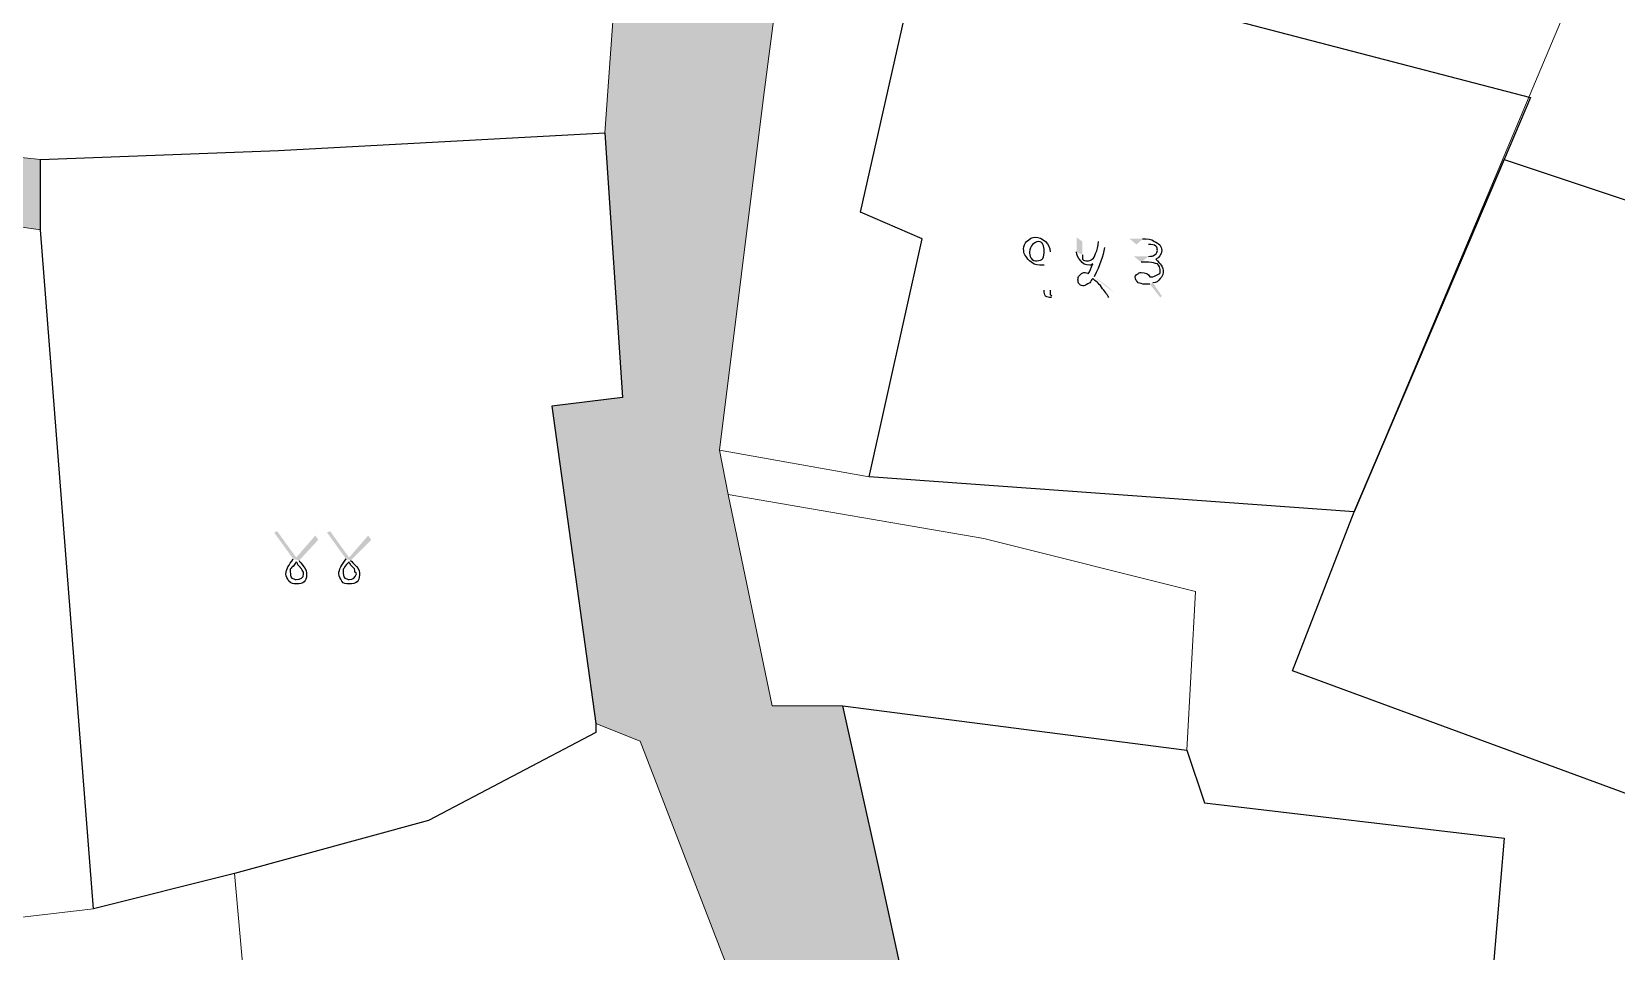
# Model space of a CAD drawing. Header units: inches. Extents: x 2 to 197762, y -33236 to 9.
# Drawn here: x 104734 to 105633, y -15346 to -14824 of the extents above; entities that cross this region are included whole.
import ezdxf

# ---------------------------------------------------------------- set-up
doc = ezdxf.new("R2010")
doc.units = ezdxf.units.IN
doc.header["$LTSCALE"] = 5
doc.header["$MEASUREMENT"] = 0
doc.layers.add('PDF_Geometry', color=7, linetype='Continuous')
doc.layers.add('PDF_Solid Fills', color=7, linetype='Continuous')

msp = doc.modelspace()

# ---------------------------------------------------------------- hatches: boundary and pattern name
at = {"layer": 'PDF_Solid Fills', "true_color": 0xc3c3c3, "transparency": 33554531}
h = msp.add_hatch(color=9, dxfattribs=at)
h.paths.add_polyline_path([(106694.44, -15126.79), (106604.44, -15721.79), (106569.44, -15706.79), (106524.44, -16036.79), (106479.44, -16016.79), (106579.44, -15311.79), (106609.44, -15086.79), (106614.44, -15086.79)], flags=0)
h.paths.add_polyline_path([(106664.44, -15091.79), (106894.44, -15206.79), (107119.44, -15326.79), (107144.44, -15336.79), (107159.44, -15346.79), (107419.44, -15361.79), (107574.44, -15371.79), (107599.44, -15371.79), (107599.44, -15411.79), (107444.44, -15396.79), (107224.44, -15376.79), (107149.44, -15366.79), (107144.44, -15366.79), (106954.44, -15266.79), (106724.44, -15146.79), (106694.44, -15126.79), (106614.44, -15086.79), (106609.44, -15086.79), (106399.44, -15036.79), (106154.44, -14981.79), (105919.44, -14936.79), (105889.44, -14921.79), (105639.44, -14811.79), (105609.44, -14796.79), (105449.44, -14726.79), (105379.44, -14696.79), (105389.44, -14671.79), (105664.44, -14796.79), (105924.44, -14911.79), (106029.44, -14936.79), (106259.44, -14981.79), (106479.44, -15031.79), (106624.44, -15071.79)], flags=0)
h.paths.add_polyline_path([(105234.44, -14616.79), (105219.44, -14646.79), (105164.44, -14746.79), (105149.44, -14861.79), (105124.44, -15061.79), (105129.44, -15086.79), (105154.44, -15206.79), (105194.44, -15206.79), (105214.44, -15296.79), (105274.44, -15571.79), (105314.44, -15636.79), (105409.44, -15811.79), (105524.44, -15976.79), (105574.44, -16051.79), (105599.44, -16246.79), (105624.44, -16436.79), (105614.44, -16621.79), (105629.44, -16691.79), (105924.44, -16711.79), (105979.44, -16761.79), (106374.44, -16806.79), (106534.44, -16811.79), (106829.44, -16821.79), (106949.44, -16826.79), (106954.44, -16826.79), (107099.44, -16801.79), (107164.44, -16781.79), (107374.44, -16721.79), (107424.44, -16706.79), (107599.44, -16706.79), (107599.44, -16756.79), (107179.44, -16816.79), (107159.44, -16816.79), (107134.44, -16821.79), (107129.44, -16826.79), (106989.44, -16851.79), (106774.44, -16851.79), (106704.44, -16851.79), (106459.44, -16851.79), (106429.44, -16851.79), (106194.44, -16826.79), (105994.44, -16806.79), (105949.44, -16796.79), (105954.44, -17081.79), (105949.44, -17331.79), (105999.44, -17421.79), (105939.44, -17421.79), (105879.44, -17301.79), (105889.44, -17116.79), (105894.44, -17071.79), (105899.44, -16751.79), (105729.44, -16741.79), (105574.44, -16731.79), (105594.44, -16681.79), (105584.44, -16676.79), (105579.44, -16501.79), (105574.44, -16356.79), (105569.44, -16306.79), (105534.44, -16106.79), (105494.44, -16056.79), (105374.44, -15956.79), (105284.44, -15966.79), (105179.44, -15981.79), (105004.44, -16006.79), (104924.44, -16006.79), (104819.44, -16061.79), (104654.44, -16046.79), (104364.44, -16021.79), (103959.44, -15986.79), (103864.44, -15961.79), (103864.44, -15826.79), (103994.44, -15841.79), (104104.44, -15841.79), (104109.44, -15911.79), (104154.44, -15916.79), (104374.44, -15946.79), (104484.44, -15951.79), (104634.44, -15956.79), (104909.44, -15971.79), (104914.44, -15971.79), (104969.44, -15951.79), (105364.44, -15916.79), (105214.44, -15581.79), (105214.44, -15576.79), (105079.44, -15226.79), (105054.44, -15216.79), (105029.44, -15036.79), (105069.44, -15031.79), (105059.44, -14881.79), (105069.44, -14741.79), (105079.44, -14621.79), (105064.44, -14576.79)], flags=0)
h.paths.add_polyline_path([(107409.44, -14471.79), (107404.44, -14501.79), (107284.44, -14491.79), (107069.44, -14466.79), (106919.44, -14446.79), (106929.44, -14421.79)], flags=0)
h.paths.add_polyline_path([(106929.44, -14421.79), (106919.44, -14446.79), (106864.44, -14441.79), (106614.44, -14381.79), (106569.44, -14351.79), (106574.44, -14326.79), (106634.44, -14361.79), (106874.44, -14416.79)], flags=0)
h.paths.add_polyline_path([(107599.44, -14421.79), (107589.44, -14426.79), (107459.44, -14496.79), (107429.44, -14501.79), (107414.44, -14546.79), (107409.44, -14556.79), (107359.44, -14736.79), (107359.44, -14766.79), (107329.44, -14836.79), (107314.44, -14876.79), (107159.44, -15296.79), (107144.44, -15336.79), (107119.44, -15326.79), (107174.44, -15196.79), (107184.44, -15141.79), (107194.44, -15111.79), (107239.44, -15006.79), (107309.44, -14836.79), (107324.44, -14796.79), (107319.44, -14791.79), (107349.44, -14651.79), (107399.44, -14526.79), (107404.44, -14501.79), (107409.44, -14471.79), (107444.44, -14476.79), (107579.44, -14406.79), (107599.44, -14396.79)], flags=0)
h.paths.add_polyline_path([(103864.44, -14636.79), (103899.44, -14651.79), (104019.44, -14691.79), (104204.44, -14746.79), (104479.44, -14801.79), (104474.44, -14821.79), (104529.44, -14871.79), (104594.44, -14881.79), (104739.44, -14896.79), (104739.44, -14936.79), (104494.44, -14901.79), (104484.44, -14866.79), (104464.44, -14856.79), (104274.44, -14811.79), (104224.44, -14806.79), (104114.44, -14761.79), (104074.44, -14746.79), (103864.44, -14666.79)], flags=0)
h.paths.add_polyline_path([(103864.44, -17336.79), (103909.44, -17361.79), (104019.44, -17381.79), (104229.44, -17421.79), (103904.44, -17421.79), (103864.44, -17411.79)], flags=0)
h.paths.add_polyline_path([(105549.44, -14296.79), (105384.44, -14576.79), (105429.44, -14596.79), (105389.44, -14671.79), (105379.44, -14696.79), (105234.44, -14616.79), (105064.44, -14576.79), (105024.44, -14521.79), (104974.44, -14471.79), (104914.44, -14416.79), (104734.44, -14276.79), (104609.44, -14181.79), (104324.44, -14116.79), (104199.44, -14086.79), (104814.44, -14086.79), (104999.44, -14241.79), (104999.44, -14251.79), (105339.44, -14401.79), (105469.44, -14116.79), (105479.44, -14086.79), (105484.44, -14086.79), (105609.44, -14086.79), (105549.44, -14231.79), (105569.44, -14251.79)], flags=0)
h.paths.add_polyline_path([(106574.44, -14326.79), (106569.44, -14351.79), (106404.44, -14251.79), (106219.44, -14261.79), (106049.44, -14251.79), (105969.44, -14246.79), (105949.44, -14206.79), (105889.44, -14086.79), (105914.44, -14086.79), (105994.44, -14221.79), (106184.44, -14241.79), (106399.44, -14221.79)], flags=0)
h = msp.add_hatch(color=9, dxfattribs=at)
h.paths.add_polyline_path([(106694.44, -15126.79), (106604.44, -15721.79), (106569.44, -15706.79), (106524.44, -16036.79), (106479.44, -16016.79), (106579.44, -15311.79), (106609.44, -15086.79), (106614.44, -15086.79)], flags=0)
h.paths.add_polyline_path([(106664.44, -15091.79), (106894.44, -15206.79), (107119.44, -15326.79), (107144.44, -15336.79), (107159.44, -15346.79), (107419.44, -15361.79), (107574.44, -15371.79), (107599.44, -15371.79), (107599.44, -15411.79), (107444.44, -15396.79), (107224.44, -15376.79), (107149.44, -15366.79), (107144.44, -15366.79), (106954.44, -15266.79), (106724.44, -15146.79), (106694.44, -15126.79), (106614.44, -15086.79), (106609.44, -15086.79), (106399.44, -15036.79), (106154.44, -14981.79), (105919.44, -14936.79), (105889.44, -14921.79), (105639.44, -14811.79), (105609.44, -14796.79), (105449.44, -14726.79), (105379.44, -14696.79), (105389.44, -14671.79), (105664.44, -14796.79), (105924.44, -14911.79), (106029.44, -14936.79), (106259.44, -14981.79), (106479.44, -15031.79), (106624.44, -15071.79)], flags=0)
h.paths.add_polyline_path([(105234.44, -14616.79), (105219.44, -14646.79), (105164.44, -14746.79), (105149.44, -14861.79), (105124.44, -15061.79), (105129.44, -15086.79), (105154.44, -15206.79), (105194.44, -15206.79), (105214.44, -15296.79), (105274.44, -15571.79), (105314.44, -15636.79), (105409.44, -15811.79), (105524.44, -15976.79), (105574.44, -16051.79), (105599.44, -16246.79), (105624.44, -16436.79), (105614.44, -16621.79), (105629.44, -16691.79), (105924.44, -16711.79), (105979.44, -16761.79), (106374.44, -16806.79), (106534.44, -16811.79), (106829.44, -16821.79), (106949.44, -16826.79), (106954.44, -16826.79), (107099.44, -16801.79), (107164.44, -16781.79), (107374.44, -16721.79), (107424.44, -16706.79), (107599.44, -16706.79), (107599.44, -16756.79), (107179.44, -16816.79), (107159.44, -16816.79), (107134.44, -16821.79), (107129.44, -16826.79), (106989.44, -16851.79), (106774.44, -16851.79), (106704.44, -16851.79), (106459.44, -16851.79), (106429.44, -16851.79), (106194.44, -16826.79), (105994.44, -16806.79), (105949.44, -16796.79), (105954.44, -17081.79), (105949.44, -17331.79), (105999.44, -17421.79), (105939.44, -17421.79), (105879.44, -17301.79), (105889.44, -17116.79), (105894.44, -17071.79), (105899.44, -16751.79), (105729.44, -16741.79), (105574.44, -16731.79), (105594.44, -16681.79), (105584.44, -16676.79), (105579.44, -16501.79), (105574.44, -16356.79), (105569.44, -16306.79), (105534.44, -16106.79), (105494.44, -16056.79), (105374.44, -15956.79), (105284.44, -15966.79), (105179.44, -15981.79), (105004.44, -16006.79), (104924.44, -16006.79), (104819.44, -16061.79), (104654.44, -16046.79), (104364.44, -16021.79), (103959.44, -15986.79), (103864.44, -15961.79), (103864.44, -15826.79), (103994.44, -15841.79), (104104.44, -15841.79), (104109.44, -15911.79), (104154.44, -15916.79), (104374.44, -15946.79), (104484.44, -15951.79), (104634.44, -15956.79), (104909.44, -15971.79), (104914.44, -15971.79), (104969.44, -15951.79), (105364.44, -15916.79), (105214.44, -15581.79), (105214.44, -15576.79), (105079.44, -15226.79), (105054.44, -15216.79), (105029.44, -15036.79), (105069.44, -15031.79), (105059.44, -14881.79), (105069.44, -14741.79), (105079.44, -14621.79), (105064.44, -14576.79)], flags=0)
h.paths.add_polyline_path([(107409.44, -14471.79), (107404.44, -14501.79), (107284.44, -14491.79), (107069.44, -14466.79), (106919.44, -14446.79), (106929.44, -14421.79)], flags=0)
h.paths.add_polyline_path([(106929.44, -14421.79), (106919.44, -14446.79), (106864.44, -14441.79), (106614.44, -14381.79), (106569.44, -14351.79), (106574.44, -14326.79), (106634.44, -14361.79), (106874.44, -14416.79)], flags=0)
h.paths.add_polyline_path([(107599.44, -14421.79), (107589.44, -14426.79), (107459.44, -14496.79), (107429.44, -14501.79), (107414.44, -14546.79), (107409.44, -14556.79), (107359.44, -14736.79), (107359.44, -14766.79), (107329.44, -14836.79), (107314.44, -14876.79), (107159.44, -15296.79), (107144.44, -15336.79), (107119.44, -15326.79), (107174.44, -15196.79), (107184.44, -15141.79), (107194.44, -15111.79), (107239.44, -15006.79), (107309.44, -14836.79), (107324.44, -14796.79), (107319.44, -14791.79), (107349.44, -14651.79), (107399.44, -14526.79), (107404.44, -14501.79), (107409.44, -14471.79), (107444.44, -14476.79), (107579.44, -14406.79), (107599.44, -14396.79)], flags=0)
h.paths.add_polyline_path([(103864.44, -14636.79), (103899.44, -14651.79), (104019.44, -14691.79), (104204.44, -14746.79), (104479.44, -14801.79), (104474.44, -14821.79), (104529.44, -14871.79), (104594.44, -14881.79), (104739.44, -14896.79), (104739.44, -14936.79), (104494.44, -14901.79), (104484.44, -14866.79), (104464.44, -14856.79), (104274.44, -14811.79), (104224.44, -14806.79), (104114.44, -14761.79), (104074.44, -14746.79), (103864.44, -14666.79)], flags=0)
h.paths.add_polyline_path([(103864.44, -17336.79), (103909.44, -17361.79), (104019.44, -17381.79), (104229.44, -17421.79), (103904.44, -17421.79), (103864.44, -17411.79)], flags=0)
h.paths.add_polyline_path([(105549.44, -14296.79), (105384.44, -14576.79), (105429.44, -14596.79), (105389.44, -14671.79), (105379.44, -14696.79), (105234.44, -14616.79), (105064.44, -14576.79), (105024.44, -14521.79), (104974.44, -14471.79), (104914.44, -14416.79), (104734.44, -14276.79), (104609.44, -14181.79), (104324.44, -14116.79), (104199.44, -14086.79), (104814.44, -14086.79), (104999.44, -14241.79), (104999.44, -14251.79), (105339.44, -14401.79), (105469.44, -14116.79), (105479.44, -14086.79), (105484.44, -14086.79), (105609.44, -14086.79), (105549.44, -14231.79), (105569.44, -14251.79)], flags=0)
h.paths.add_polyline_path([(106574.44, -14326.79), (106569.44, -14351.79), (106404.44, -14251.79), (106219.44, -14261.79), (106049.44, -14251.79), (105969.44, -14246.79), (105949.44, -14206.79), (105889.44, -14086.79), (105914.44, -14086.79), (105994.44, -14221.79), (106184.44, -14241.79), (106399.44, -14221.79)], flags=0)
at = {"layer": 'PDF_Solid Fills', "transparency": 33554559}
h = msp.add_hatch(color=256, dxfattribs=at)
h.paths.add_polyline_path([(105311.94, -14949.29), (105311.94, -14970.95)], flags=0)
h.paths.add_polyline_path([(105312.78, -14974.29), (105312.78, -14975.12)], flags=0)
h.paths.add_polyline_path([(105339.44, -14943.45), (105342.78, -14946.79)], flags=0)
h.paths.add_polyline_path([(105348.61, -14972.62, 0.059151), (105336.94, -14963.45)], flags=0)
h.paths.add_polyline_path([(105348.61, -14972.62), (105345.28, -14975.12)], flags=0)
h.paths.add_polyline_path([(105326.94, -14949.29), (105326.94, -14940.95), (105330.28, -14943.45), (105330.28, -14950.95)], flags=0)
h.paths.add_polyline_path([(105361.11, -14945.12), (105356.94, -14941.79), (105364.44, -14941.79)], flags=0)
h.paths.add_polyline_path([(105370.28, -14966.79), (105375.28, -14974.29), (105374.44, -14975.12), (105368.61, -14967.62)], flags=0)
h.paths.add_polyline_path([(105363.61, -14955.12), (105359.44, -14951.79), (105367.78, -14951.79)], flags=0)
h = msp.add_hatch(color=256, dxfattribs=at)
h.paths.add_polyline_path([(104882.78, -15123.45), (104871.94, -15108.45), (104873.61, -15107.62), (104884.44, -15122.62), (104895.28, -15110.12), (104896.94, -15112.62), (104886.11, -15124.29)], flags=0)
h.paths.add_polyline_path([(104912.78, -15123.45), (104901.94, -15108.45), (104903.61, -15107.62), (104914.44, -15122.62), (104925.28, -15110.12), (104926.94, -15112.62), (104915.28, -15124.29)], flags=0)

# ---------------------------------------------------------------- linework, layer by layer
at = {"layer": 'PDF_Geometry', "lineweight": 9}
for points in [[(105064.44, -14576.79), (105079.44, -14621.79), (105069.44, -14741.79), (105059.44, -14881.79), (104874.44, -14891.79), (104739.44, -14896.79), (104594.44, -14881.79), (104529.44, -14871.79), (104474.44, -14821.79), (104479.44, -14801.79), (104559.44, -14436.79), (104609.44, -14181.79), (104734.44, -14276.79), (104914.44, -14416.79), (104974.44, -14471.79), (105024.44, -14521.79)], [(105064.44, -14576.79), (105079.44, -14621.79), (105069.44, -14741.79), (105059.44, -14881.79), (104874.44, -14891.79), (104739.44, -14896.79), (104594.44, -14881.79), (104529.44, -14871.79), (104474.44, -14821.79), (104479.44, -14801.79), (104559.44, -14436.79), (104609.44, -14181.79), (104734.44, -14276.79), (104914.44, -14416.79), (104974.44, -14471.79), (105024.44, -14521.79)], [(103864.44, -14636.79), (103899.44, -14651.79), (104019.44, -14691.79), (104204.44, -14746.79), (104479.44, -14801.79), (104474.44, -14821.79), (104529.44, -14871.79), (104594.44, -14881.79), (104739.44, -14896.79), (104739.44, -14936.79), (104494.44, -14901.79), (104484.44, -14866.79), (104464.44, -14856.79), (104274.44, -14811.79), (104224.44, -14806.79), (104114.44, -14761.79), (104074.44, -14746.79), (103864.44, -14666.79)], [(103864.44, -14636.79), (103899.44, -14651.79), (104019.44, -14691.79), (104204.44, -14746.79), (104479.44, -14801.79), (104474.44, -14821.79), (104529.44, -14871.79), (104594.44, -14881.79), (104739.44, -14896.79), (104739.44, -14936.79), (104494.44, -14901.79), (104484.44, -14866.79), (104464.44, -14856.79), (104274.44, -14811.79), (104224.44, -14806.79), (104114.44, -14761.79), (104074.44, -14746.79), (103864.44, -14666.79)], [(105604.44, -14811.79), (105484.44, -15096.79), (105209.44, -15076.79), (105124.44, -15061.79), (105149.44, -14861.79), (105164.44, -14746.79), (105219.44, -14646.79), (105329.44, -14696.79), (105459.44, -14756.79)], [(105604.44, -14811.79), (105484.44, -15096.79), (105209.44, -15076.79), (105124.44, -15061.79), (105149.44, -14861.79), (105164.44, -14746.79), (105219.44, -14646.79), (105329.44, -14696.79), (105459.44, -14756.79)], [(105054.44, -15216.79), (105054.44, -15221.79), (104959.44, -15271.79), (104849.44, -15301.79), (104769.44, -15321.79), (104739.44, -14936.79), (104739.44, -14896.79), (104874.44, -14891.79), (105059.44, -14881.79), (105069.44, -15031.79), (105029.44, -15036.79)], [(105054.44, -15216.79), (105054.44, -15221.79), (104959.44, -15271.79), (104849.44, -15301.79), (104769.44, -15321.79), (104739.44, -14936.79), (104739.44, -14896.79), (104874.44, -14891.79), (105059.44, -14881.79), (105069.44, -15031.79), (105029.44, -15036.79)], [(104494.44, -14901.79), (104739.44, -14936.79), (104769.44, -15321.79), (104599.44, -15341.79), (104529.44, -15036.79)], [(104494.44, -14901.79), (104739.44, -14936.79), (104769.44, -15321.79), (104599.44, -15341.79), (104529.44, -15036.79)], [(105274.44, -15571.79), (105214.44, -15296.79), (105194.44, -15206.79), (105154.44, -15206.79), (105129.44, -15086.79), (105274.44, -15111.79), (105394.44, -15141.79), (105389.44, -15231.79), (105399.44, -15261.79), (105569.44, -15281.79), (105544.44, -15576.79)], [(105274.44, -15571.79), (105214.44, -15296.79), (105194.44, -15206.79), (105154.44, -15206.79), (105129.44, -15086.79), (105274.44, -15111.79), (105394.44, -15141.79), (105389.44, -15231.79), (105399.44, -15261.79), (105569.44, -15281.79), (105544.44, -15576.79)], [(105214.44, -15581.79), (105049.44, -15611.79), (104949.44, -15686.79), (104929.44, -15841.79), (104909.44, -15971.79), (104849.44, -15301.79), (104959.44, -15271.79), (105054.44, -15221.79), (105054.44, -15216.79), (105079.44, -15226.79), (105214.44, -15576.79)], [(105214.44, -15581.79), (105049.44, -15611.79), (104949.44, -15686.79), (104929.44, -15841.79), (104909.44, -15971.79), (104849.44, -15301.79), (104959.44, -15271.79), (105054.44, -15221.79), (105054.44, -15216.79), (105079.44, -15226.79), (105214.44, -15576.79)], [(104909.44, -15971.79), (104634.44, -15956.79), (104484.44, -15951.79), (104439.44, -15361.79), (104449.44, -15361.79), (104599.44, -15341.79), (104769.44, -15321.79), (104849.44, -15301.79)], [(104909.44, -15971.79), (104634.44, -15956.79), (104484.44, -15951.79), (104439.44, -15361.79), (104449.44, -15361.79), (104599.44, -15341.79), (104769.44, -15321.79), (104849.44, -15301.79)]]:
    msp.add_lwpolyline(points, close=True, dxfattribs=at)
for points in [[(105214.44, -15576.79), (105079.44, -15226.79), (105054.44, -15216.79), (105029.44, -15036.79), (105069.44, -15031.79), (105059.44, -14881.79), (105069.44, -14741.79), (105079.44, -14621.79), (105064.44, -14576.79), (105234.44, -14616.79), (105219.44, -14646.79), (105164.44, -14746.79), (105149.44, -14861.79), (105124.44, -15061.79), (105129.44, -15086.79), (105154.44, -15206.79), (105194.44, -15206.79), (105214.44, -15296.79), (105274.44, -15571.79)], [(105214.44, -15576.79), (105079.44, -15226.79), (105054.44, -15216.79), (105029.44, -15036.79), (105069.44, -15031.79), (105059.44, -14881.79), (105069.44, -14741.79), (105079.44, -14621.79), (105064.44, -14576.79), (105234.44, -14616.79), (105219.44, -14646.79), (105164.44, -14746.79), (105149.44, -14861.79), (105124.44, -15061.79), (105129.44, -15086.79), (105154.44, -15206.79), (105194.44, -15206.79), (105214.44, -15296.79), (105274.44, -15571.79)], [(106189.44, -15721.79), (105769.44, -15706.79), (105664.44, -15881.79), (105524.44, -15976.79), (105409.44, -15811.79), (105314.44, -15636.79), (105274.44, -15571.79), (105544.44, -15576.79), (105569.44, -15281.79), (105399.44, -15261.79), (105389.44, -15231.79), (105394.44, -15141.79), (105274.44, -15111.79), (105129.44, -15086.79), (105124.44, -15061.79), (105209.44, -15076.79), (105484.44, -15096.79), (105604.44, -14811.79), (105609.44, -14796.79), (105639.44, -14811.79), (105889.44, -14921.79), (105919.44, -14936.79), (106154.44, -14981.79)], [(106189.44, -15721.79), (105769.44, -15706.79), (105664.44, -15881.79), (105524.44, -15976.79), (105409.44, -15811.79), (105314.44, -15636.79), (105274.44, -15571.79), (105544.44, -15576.79), (105569.44, -15281.79), (105399.44, -15261.79), (105389.44, -15231.79), (105394.44, -15141.79), (105274.44, -15111.79), (105129.44, -15086.79), (105124.44, -15061.79), (105209.44, -15076.79), (105484.44, -15096.79), (105604.44, -14811.79), (105609.44, -14796.79), (105639.44, -14811.79), (105889.44, -14921.79), (105919.44, -14936.79), (106154.44, -14981.79)]]:
    msp.add_lwpolyline(points, dxfattribs=at)
at = {"layer": 'PDF_Geometry', "color": 21, "lineweight": 13, "true_color": 0xffafaf}
for points in [[(105569.44, -14896.79), (105484.44, -15096.79), (105209.44, -15076.79), (105239.44, -14941.79), (105204.44, -14926.79), (105239.44, -14771.79), (105584.44, -14861.79)], [(105569.44, -14896.79), (105484.44, -15096.79), (105209.44, -15076.79), (105239.44, -14941.79), (105204.44, -14926.79), (105239.44, -14771.79), (105584.44, -14861.79)], [(105569.44, -14896.79), (105484.44, -15096.79), (105209.44, -15076.79), (105239.44, -14941.79), (105204.44, -14926.79), (105239.44, -14771.79), (105584.44, -14861.79)], [(105569.44, -14896.79), (105484.44, -15096.79), (105209.44, -15076.79), (105239.44, -14941.79), (105204.44, -14926.79), (105239.44, -14771.79), (105584.44, -14861.79)], [(104849.44, -15301.79), (104769.44, -15321.79), (104739.44, -14936.79), (104739.44, -14896.79), (104874.44, -14891.79), (105059.44, -14881.79), (105069.44, -15031.79), (105029.44, -15036.79), (105054.44, -15216.79), (105054.44, -15221.79), (104959.44, -15271.79)], [(104849.44, -15301.79), (104769.44, -15321.79), (104739.44, -14936.79), (104739.44, -14896.79), (104874.44, -14891.79), (105059.44, -14881.79), (105069.44, -15031.79), (105029.44, -15036.79), (105054.44, -15216.79), (105054.44, -15221.79), (104959.44, -15271.79)], [(104849.44, -15301.79), (104769.44, -15321.79), (104739.44, -14936.79), (104739.44, -14896.79), (104874.44, -14891.79), (105059.44, -14881.79), (105069.44, -15031.79), (105029.44, -15036.79), (105054.44, -15216.79), (105054.44, -15221.79), (104959.44, -15271.79)], [(104849.44, -15301.79), (104769.44, -15321.79), (104739.44, -14936.79), (104739.44, -14896.79), (104874.44, -14891.79), (105059.44, -14881.79), (105069.44, -15031.79), (105029.44, -15036.79), (105054.44, -15216.79), (105054.44, -15221.79), (104959.44, -15271.79)], [(105484.44, -15096.79), (105569.44, -14896.79), (105854.44, -14991.79), (105734.44, -15291.79), (105449.44, -15186.79)], [(105484.44, -15096.79), (105569.44, -14896.79), (105854.44, -14991.79), (105734.44, -15291.79), (105449.44, -15186.79)], [(105484.44, -15096.79), (105569.44, -14896.79), (105854.44, -14991.79), (105734.44, -15291.79), (105449.44, -15186.79)], [(105484.44, -15096.79), (105569.44, -14896.79), (105854.44, -14991.79), (105734.44, -15291.79), (105449.44, -15186.79)], [(105569.44, -15281.79), (105544.44, -15576.79), (105274.44, -15571.79), (105214.44, -15296.79), (105194.44, -15206.79), (105389.44, -15231.79), (105399.44, -15261.79)], [(105569.44, -15281.79), (105544.44, -15576.79), (105274.44, -15571.79), (105214.44, -15296.79), (105194.44, -15206.79), (105389.44, -15231.79), (105399.44, -15261.79)], [(105569.44, -15281.79), (105544.44, -15576.79), (105274.44, -15571.79), (105214.44, -15296.79), (105194.44, -15206.79), (105389.44, -15231.79), (105399.44, -15261.79)], [(105569.44, -15281.79), (105544.44, -15576.79), (105274.44, -15571.79), (105214.44, -15296.79), (105194.44, -15206.79), (105389.44, -15231.79), (105399.44, -15261.79)]]:
    msp.add_lwpolyline(points, close=True, dxfattribs=at)
at = {"layer": 'PDF_Geometry', "color": 21, "lineweight": 25, "true_color": 0xffafaf}
for points in [[(105569.44, -14896.79), (105484.44, -15096.79), (105209.44, -15076.79), (105239.44, -14941.79), (105204.44, -14926.79), (105239.44, -14771.79), (105584.44, -14861.79)], [(105569.44, -14896.79), (105484.44, -15096.79), (105209.44, -15076.79), (105239.44, -14941.79), (105204.44, -14926.79), (105239.44, -14771.79), (105584.44, -14861.79)], [(104849.44, -15301.79), (104769.44, -15321.79), (104739.44, -14936.79), (104739.44, -14896.79), (104874.44, -14891.79), (105059.44, -14881.79), (105069.44, -15031.79), (105029.44, -15036.79), (105054.44, -15216.79), (105054.44, -15221.79), (104959.44, -15271.79)], [(104849.44, -15301.79), (104769.44, -15321.79), (104739.44, -14936.79), (104739.44, -14896.79), (104874.44, -14891.79), (105059.44, -14881.79), (105069.44, -15031.79), (105029.44, -15036.79), (105054.44, -15216.79), (105054.44, -15221.79), (104959.44, -15271.79)], [(105484.44, -15096.79), (105569.44, -14896.79), (105854.44, -14991.79), (105734.44, -15291.79), (105449.44, -15186.79)], [(105484.44, -15096.79), (105569.44, -14896.79), (105854.44, -14991.79), (105734.44, -15291.79), (105449.44, -15186.79)], [(105569.44, -15281.79), (105544.44, -15576.79), (105274.44, -15571.79), (105214.44, -15296.79), (105194.44, -15206.79), (105389.44, -15231.79), (105399.44, -15261.79)], [(105569.44, -15281.79), (105544.44, -15576.79), (105274.44, -15571.79), (105214.44, -15296.79), (105194.44, -15206.79), (105389.44, -15231.79), (105399.44, -15261.79)]]:
    msp.add_lwpolyline(points, close=True, dxfattribs=at)
at = {"layer": 'PDF_Geometry', "lineweight": 25}
for points in [[(105296.94, -14947.62), (105296.94, -14945.95), (105297.78, -14944.29), (105298.61, -14943.45)], [(105298.61, -14943.45), (105300.28, -14941.79), (105301.94, -14940.95), (105303.61, -14940.95)], [(105305.28, -14943.45), (105304.44, -14943.45), (105302.78, -14944.29), (105301.94, -14945.12)], [(105303.61, -14940.95), (105305.28, -14940.95), (105307.78, -14941.79), (105309.44, -14943.45)], [(105307.78, -14945.12), (105307.78, -14944.29), (105306.94, -14943.45), (105305.28, -14943.45)], [(105309.44, -14943.45), (105311.11, -14945.12), (105311.94, -14946.79), (105311.94, -14949.29)], [(105337.78, -14950.12), (105338.61, -14948.45), (105339.44, -14945.95), (105339.44, -14943.45)], [(105364.44, -14941.79), (105366.94, -14941.79), (105369.44, -14941.79), (105371.11, -14943.45)], [(105371.11, -14943.45), (105373.61, -14944.29), (105375.28, -14945.95), (105375.28, -14948.45)], [(105300.28, -14954.29), (105297.78, -14951.79), (105296.94, -14950.12), (105296.94, -14947.62)], [(105301.94, -14945.12), (105301.11, -14945.95), (105300.28, -14947.62), (105300.28, -14949.29)], [(105300.28, -14949.29), (105300.28, -14950.12), (105300.28, -14951.79), (105301.11, -14952.62)], [(105301.11, -14952.62), (105301.94, -14954.29), (105303.61, -14954.29), (105304.44, -14954.29)], [(105304.44, -14954.29), (105307.78, -14954.29), (105308.61, -14952.62), (105308.61, -14948.45)], [(105308.61, -14948.45), (105308.61, -14947.62), (105308.61, -14945.95), (105307.78, -14945.12)], [(105329.44, -14954.29), (105327.78, -14952.62), (105326.94, -14950.95), (105326.94, -14949.29)], [(105330.28, -14950.95), (105330.28, -14952.62), (105330.28, -14952.62), (105330.28, -14953.45)], [(105332.78, -14954.29), (105335.28, -14954.29), (105336.94, -14953.45), (105337.78, -14950.12)], [(105342.78, -14946.79), (105341.94, -14951.79), (105340.28, -14956.79), (105336.94, -14963.45)], [(105371.94, -14945.95), (105371.11, -14945.12), (105369.44, -14945.12), (105367.78, -14945.12)], [(105367.78, -14951.79), (105369.44, -14951.79), (105370.28, -14951.79), (105371.11, -14950.95)], [(105371.11, -14950.95), (105372.78, -14950.12), (105372.78, -14949.29), (105372.78, -14948.45)], [(105372.78, -14948.45), (105372.78, -14947.62), (105372.78, -14946.79), (105371.94, -14945.95)], [(105375.28, -14948.45), (105375.28, -14950.95), (105373.61, -14952.62), (105371.94, -14953.45)], [(105306.11, -14956.79), (105303.61, -14956.79), (105301.94, -14955.95), (105300.28, -14954.29)], [(105308.61, -14956.79), (105307.78, -14956.79), (105306.94, -14956.79), (105306.11, -14956.79)], [(105328.61, -14962.62), (105329.44, -14961.79), (105330.28, -14960.95), (105331.11, -14960.95)], [(105334.44, -14956.79), (105331.94, -14956.79), (105330.28, -14955.95), (105329.44, -14954.29)], [(105330.28, -14953.45), (105331.11, -14954.29), (105331.94, -14954.29), (105332.78, -14954.29)], [(105331.11, -14960.95), (105331.94, -14960.95), (105333.61, -14960.95), (105333.61, -14961.79)], [(105333.61, -14961.79), (105334.44, -14960.12), (105335.28, -14958.45), (105336.11, -14955.95)], [(105336.11, -14955.95), (105335.28, -14956.79), (105335.28, -14956.79), (105334.44, -14956.79)], [(105360.28, -14963.45), (105360.28, -14962.62), (105361.11, -14961.79), (105361.94, -14961.79)], [(105361.94, -14961.79), (105361.94, -14960.95), (105362.78, -14960.95), (105363.61, -14960.95)], [(105366.11, -14955.12), (105365.28, -14955.12), (105364.44, -14955.12), (105363.61, -14955.12)], [(105363.61, -14960.95), (105366.11, -14960.95), (105367.78, -14961.79), (105368.61, -14963.45)], [(105367.78, -14955.12), (105366.94, -14955.12), (105366.94, -14955.12), (105366.11, -14955.12)], [(105372.78, -14955.95), (105371.11, -14955.95), (105370.28, -14955.12), (105367.78, -14955.12)], [(105371.94, -14953.45), (105374.44, -14955.95), (105376.11, -14957.62), (105376.11, -14960.95)], [(105371.94, -14962.62), (105373.61, -14961.79), (105374.44, -14961.79), (105374.44, -14960.95)], [(105374.44, -14960.95), (105374.44, -14958.45), (105373.61, -14956.79), (105372.78, -14955.95)], [(105376.11, -14960.95), (105376.11, -14962.62), (105375.28, -14963.45), (105374.44, -14964.29)], [(105327.78, -14965.12), (105327.78, -14964.29), (105327.78, -14963.45), (105328.61, -14962.62)], [(105328.61, -14967.62), (105327.78, -14966.79), (105327.78, -14965.95), (105327.78, -14965.12)], [(105331.11, -14968.45), (105330.28, -14968.45), (105329.44, -14968.45), (105328.61, -14967.62)], [(105334.44, -14966.79), (105332.78, -14967.62), (105331.94, -14968.45), (105331.11, -14968.45)], [(105336.11, -14964.29), (105335.28, -14965.12), (105335.28, -14965.95), (105334.44, -14966.79)], [(105341.11, -14969.29), (105339.44, -14966.79), (105337.78, -14965.95), (105336.11, -14964.29)], [(105345.28, -14975.12), (105344.44, -14973.45), (105342.78, -14971.79), (105341.11, -14969.29)], [(105361.94, -14966.79), (105361.11, -14965.95), (105360.28, -14965.12), (105360.28, -14963.45)], [(105365.28, -14967.62), (105364.44, -14967.62), (105362.78, -14966.79), (105361.94, -14966.79)], [(105368.61, -14967.62), (105367.78, -14967.62), (105366.94, -14967.62), (105365.28, -14967.62)], [(105368.61, -14963.45), (105369.44, -14963.45), (105371.11, -14963.45), (105371.94, -14962.62)], [(105374.44, -14964.29), (105373.61, -14965.95), (105371.94, -14966.79), (105370.28, -14966.79)], [(105309.44, -14974.29), (105308.61, -14973.45), (105308.61, -14972.62), (105308.61, -14970.95)], [(105312.78, -14975.12), (105311.11, -14975.12), (105310.28, -14975.12), (105309.44, -14974.29)], [(105311.94, -14970.95), (105311.94, -14971.79), (105311.94, -14972.62), (105311.94, -14972.62)], [(105311.94, -14972.62), (105311.94, -14973.45), (105311.94, -14973.45), (105312.78, -14974.29)], [(104878.61, -15131.79), (104878.61, -15129.29), (104880.28, -15126.79), (104882.78, -15123.45)], [(104908.61, -15131.79), (104908.61, -15129.29), (104910.28, -15126.79), (104912.78, -15123.45)], [(104880.28, -15135.95), (104879.44, -15134.29), (104878.61, -15133.45), (104878.61, -15131.79)], [(104882.78, -15127.62), (104881.94, -15127.62), (104881.94, -15128.45), (104881.11, -15129.29)], [(104881.11, -15129.29), (104881.11, -15130.12), (104881.11, -15130.95), (104881.11, -15130.95)], [(104881.11, -15130.95), (104881.11, -15131.79), (104881.11, -15133.45), (104881.94, -15134.29)], [(104884.44, -15125.12), (104884.44, -15125.95), (104883.61, -15125.95), (104882.78, -15127.62)], [(104885.28, -15126.79), (104885.28, -15125.95), (104885.28, -15125.95), (104884.44, -15125.12)], [(104884.44, -15135.12), (104886.94, -15135.12), (104888.61, -15134.29), (104888.61, -15131.79)], [(104886.94, -15128.45), (104886.94, -15128.45), (104886.11, -15127.62), (104885.28, -15126.79)], [(104886.11, -15124.29), (104886.11, -15125.12), (104887.78, -15125.95), (104888.61, -15127.62)], [(104888.61, -15130.95), (104887.78, -15130.12), (104887.78, -15129.29), (104886.94, -15128.45)], [(104888.61, -15127.62), (104890.28, -15129.29), (104890.28, -15130.95), (104890.28, -15132.62)], [(104888.61, -15131.79), (104888.61, -15131.79), (104888.61, -15130.95), (104888.61, -15130.95)], [(104910.28, -15135.95), (104909.44, -15134.29), (104908.61, -15133.45), (104908.61, -15131.79)], [(104911.94, -15127.62), (104911.94, -15127.62), (104911.94, -15128.45), (104911.11, -15129.29)], [(104911.11, -15129.29), (104911.11, -15130.12), (104911.11, -15130.95), (104911.11, -15130.95)], [(104911.11, -15130.95), (104911.11, -15131.79), (104911.11, -15133.45), (104911.94, -15134.29)], [(104914.44, -15125.12), (104913.61, -15125.95), (104913.61, -15125.95), (104911.94, -15127.62)], [(104915.28, -15126.79), (104915.28, -15125.95), (104914.44, -15125.95), (104914.44, -15125.12)], [(104914.44, -15135.12), (104916.94, -15135.12), (104917.78, -15134.29), (104918.61, -15131.79)], [(104915.28, -15124.29), (104916.11, -15125.12), (104916.94, -15125.95), (104918.61, -15127.62)], [(104916.94, -15128.45), (104916.94, -15128.45), (104916.11, -15127.62), (104915.28, -15126.79)], [(104917.78, -15130.95), (104917.78, -15130.12), (104917.78, -15129.29), (104916.94, -15128.45)], [(104918.61, -15131.79), (104918.61, -15131.79), (104918.61, -15130.95), (104917.78, -15130.95)], [(104918.61, -15127.62), (104920.28, -15129.29), (104920.28, -15130.95), (104920.28, -15132.62)], [(104884.44, -15137.62), (104882.78, -15137.62), (104881.94, -15137.62), (104880.28, -15135.95)], [(104881.94, -15134.29), (104882.78, -15134.29), (104883.61, -15135.12), (104884.44, -15135.12)], [(104890.28, -15132.62), (104890.28, -15135.95), (104888.61, -15137.62), (104884.44, -15137.62)], [(104914.44, -15137.62), (104912.78, -15137.62), (104911.11, -15137.62), (104910.28, -15135.95)], [(104911.94, -15134.29), (104912.78, -15134.29), (104913.61, -15135.12), (104914.44, -15135.12)], [(104920.28, -15132.62), (104920.28, -15135.95), (104918.61, -15137.62), (104914.44, -15137.62)]]:
    msp.add_open_spline(points, degree=3, dxfattribs=at)

doc.saveas('drawing.dxf')
